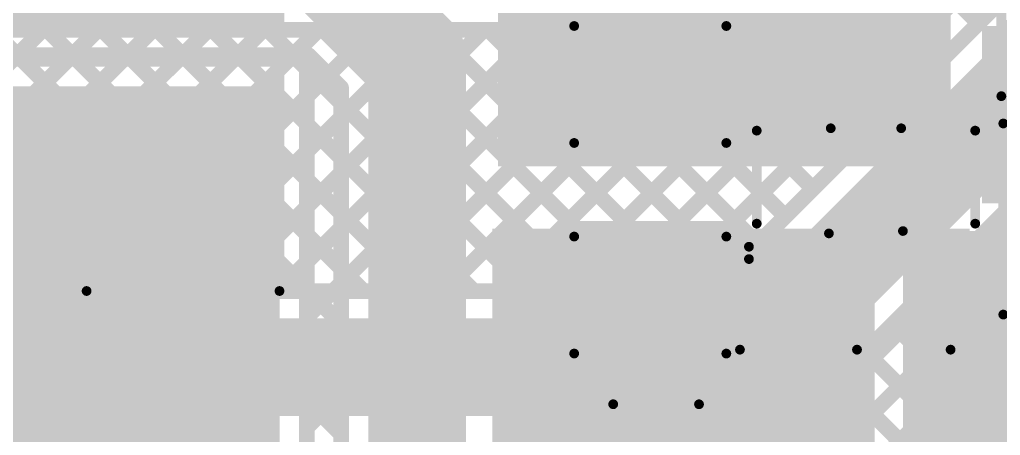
# Model space of a CAD drawing. Header units: millimetres. Extents: x 0.84 to 4.46, y 0.99 to 2.92.
# Drawn here: x 2.137 to 2.64, y 2.393 to 2.606 of the extents above; entities that cross this region are included whole.
import ezdxf

# ---------------------------------------------------------------- set-up
doc = ezdxf.new("R2010")
doc.units = ezdxf.units.MM
doc.header["$MEASUREMENT"] = 0
for name, color, linetype in [('BottomLayer', 5, 'Continuous'), ('MultiLayer', 9, 'Continuous'), ('TopLayer', 1, 'Continuous'), ('TopOverlay', 2, 'Continuous'), ('TopPaste', 8, 'Continuous'), ('TopSolder', 216, 'Continuous'), ('ViaHoleLayer', 16, 'Continuous')]:
    doc.layers.add(name, color=color, linetype=linetype)

# ---------------------------------------------------------------- blocks, each defined once
blk = doc.blocks.new('SOT23_3_8')
at = {"layer": 'TopLayer'}
for points in [[(-0.06768, 0.02559), (-0.02556, 0.02559), (-0.06768, 0.04921), (-0.02556, 0.04921)], [(0.02956, -0.01181), (0.07169, -0.01181), (0.02956, 0.01181), (0.07169, 0.01181)], [(-0.06768, -0.04921), (-0.02556, -0.04921), (-0.06768, -0.02559), (-0.02556, -0.02559)]]:
    blk.add_solid(points, dxfattribs=at)
at = {"layer": 'TopOverlay'}
for points, const_width in [([(-0.03084, 0.06, 1), (-0.03716, 0.06, 1)], 0.005), ([(-0.03841, 0.06, 1), (-0.03591, 0.06, 1)], 0.0025), ([(-0.03209, 0.06, 1), (-0.02959, 0.06, 1)], 0.0025), ([(-0.02025, 0.056, 1), (-0.01775, 0.056, 1)], 0.0025), ([(0.02746, 0.056, 1), (0.02996, 0.056, 1)], 0.0025), ([(0.02747, 0.056, 1), (0.02995, 0.056, 1)], 0.00248), ([(-0.02524, 0.019, 1), (-0.02276, 0.019, 1)], 0.00248), ([(0.02869, 0.01806, 1), (0.03117, 0.01806, 1)], 0.00248), ([(-0.02402, -0.01894, 1), (-0.02154, -0.01894, 1)], 0.00248), ([(0.02869, -0.01806, 1), (0.03117, -0.01806, 1)], 0.00248), ([(-0.02025, -0.056, 1), (-0.01775, -0.056, 1)], 0.0025), ([(0.02746, -0.056, 1), (0.02996, -0.056, 1)], 0.0025), ([(0.02747, -0.056, 1), (0.02995, -0.056, 1)], 0.00248)]:
    blk.add_lwpolyline(points, format="xyb", close=True, dxfattribs=dict(at, const_width=const_width))
for points, const_width in [([(-0.019, 0.056), (0.02871, 0.056)], 0.005), ([(0.02871, 0.056), (0.02993, 0.01806)], 0.00496), ([(-0.024, 0.019), (-0.02278, -0.01894)], 0.00496), ([(0.02993, -0.01806), (0.02871, -0.056)], 0.00496), ([(-0.019, -0.056), (0.02871, -0.056)], 0.005)]:
    blk.add_lwpolyline(points, dxfattribs=dict(at, const_width=const_width))
at = {"layer": 'TopPaste'}
for points in [[(-0.06768, 0.02559), (-0.02556, 0.02559), (-0.06768, 0.04921), (-0.02556, 0.04921)], [(0.02956, -0.01181), (0.07169, -0.01181), (0.02956, 0.01181), (0.07169, 0.01181)], [(-0.06768, -0.04921), (-0.02556, -0.04921), (-0.06768, -0.02559), (-0.02556, -0.02559)]]:
    blk.add_solid(points, dxfattribs=at)
at = {"layer": 'TopSolder'}
for points in [[(-0.07168, 0.02159), (-0.02156, 0.02159), (-0.07168, 0.05321), (-0.02156, 0.05321)], [(0.02556, -0.01581), (0.07569, -0.01581), (0.02556, 0.01581), (0.07569, 0.01581)], [(-0.07168, -0.05321), (-0.02156, -0.05321), (-0.07168, -0.02159), (-0.02156, -0.02159)]]:
    blk.add_solid(points, dxfattribs=at)
blk = doc.blocks.new('S______B______9')
at = {"layer": 'TopLayer'}
for points in [[(-0.015, -0.0175), (-0.015, 0.0175), (-0.045, -0.0175), (-0.045, 0.0175)], [(0.045, -0.0175), (0.045, 0.0175), (0.015, -0.0175), (0.015, 0.0175)]]:
    blk.add_solid(points, dxfattribs=at)
at = {"layer": 'TopOverlay', "const_width": 0.005}
for points in [[(-0.05, 0.022), (0.05, 0.022)], [(-0.05, 0.022), (-0.05, -0.022)], [(0.05, 0.022), (0.05, -0.022)], [(-0.05, -0.022), (0.05, -0.022)]]:
    blk.add_lwpolyline(points, dxfattribs=at)
at = {"layer": 'TopOverlay', "const_width": 0.0025}
for points in [[(-0.05125, 0.022, 1), (-0.04875, 0.022, 1)], [(-0.05125, 0.022, 1), (-0.04875, 0.022, 1)], [(0.04875, 0.022, 1), (0.05125, 0.022, 1)], [(0.04875, 0.022, 1), (0.05125, 0.022, 1)], [(-0.05125, -0.022, 1), (-0.04875, -0.022, 1)], [(-0.05125, -0.022, 1), (-0.04875, -0.022, 1)], [(0.04875, -0.022, 1), (0.05125, -0.022, 1)], [(0.04875, -0.022, 1), (0.05125, -0.022, 1)]]:
    blk.add_lwpolyline(points, format="xyb", close=True, dxfattribs=at)
at = {"layer": 'TopPaste'}
for points in [[(-0.015, -0.0175), (-0.015, 0.0175), (-0.045, -0.0175), (-0.045, 0.0175)], [(0.045, -0.0175), (0.045, 0.0175), (0.015, -0.0175), (0.015, 0.0175)]]:
    blk.add_solid(points, dxfattribs=at)
at = {"layer": 'TopSolder'}
for points in [[(-0.011, -0.0215), (-0.011, 0.0215), (-0.049, -0.0215), (-0.049, 0.0215)], [(0.049, -0.0215), (0.049, 0.0215), (0.011, -0.0215), (0.011, 0.0215)]]:
    blk.add_solid(points, dxfattribs=at)
blk = doc.blocks.new('S______B______16')
at = {"layer": 'TopLayer'}
for points in [[(-0.015, -0.0175), (-0.015, 0.0175), (-0.045, -0.0175), (-0.045, 0.0175)], [(0.045, -0.0175), (0.045, 0.0175), (0.015, -0.0175), (0.015, 0.0175)]]:
    blk.add_solid(points, dxfattribs=at)
at = {"layer": 'TopOverlay', "const_width": 0.005}
for points in [[(0.05, 0.022), (-0.05, 0.022)], [(-0.05, -0.022), (-0.05, 0.022)], [(0.05, -0.022), (0.05, 0.022)], [(0.05, -0.022), (-0.05, -0.022)]]:
    blk.add_lwpolyline(points, dxfattribs=at)
at = {"layer": 'TopOverlay', "const_width": 0.0025}
for points in [[(-0.05125, 0.022, 1), (-0.04875, 0.022, 1)], [(-0.05125, 0.022, 1), (-0.04875, 0.022, 1)], [(0.04875, 0.022, 1), (0.05125, 0.022, 1)], [(0.04875, 0.022, 1), (0.05125, 0.022, 1)], [(-0.05125, -0.022, 1), (-0.04875, -0.022, 1)], [(-0.05125, -0.022, 1), (-0.04875, -0.022, 1)], [(0.04875, -0.022, 1), (0.05125, -0.022, 1)], [(0.04875, -0.022, 1), (0.05125, -0.022, 1)]]:
    blk.add_lwpolyline(points, format="xyb", close=True, dxfattribs=at)
at = {"layer": 'TopPaste'}
for points in [[(-0.015, -0.0175), (-0.015, 0.0175), (-0.045, -0.0175), (-0.045, 0.0175)], [(0.045, -0.0175), (0.045, 0.0175), (0.015, -0.0175), (0.015, 0.0175)]]:
    blk.add_solid(points, dxfattribs=at)
at = {"layer": 'TopSolder'}
for points in [[(-0.011, -0.0215), (-0.011, 0.0215), (-0.049, -0.0215), (-0.049, 0.0215)], [(0.049, -0.0215), (0.049, 0.0215), (0.011, -0.0215), (0.011, 0.0215)]]:
    blk.add_solid(points, dxfattribs=at)
blk = doc.blocks.new('VE_330M1ETR_0605_20')
at = {"layer": 'TopLayer'}
for points in [[(-0.17402, -0.02362), (-0.03622, -0.02362), (-0.17402, 0.02362), (-0.03622, 0.02362)], [(0.03622, -0.02362), (0.17402, -0.02362), (0.03622, 0.02362), (0.17402, 0.02362)]]:
    blk.add_solid(points, dxfattribs=at)
at = {"layer": 'TopOverlay', "const_width": 0.005}
for points in [[(-0.13192, 0.07808), (-0.08008, 0.12992)], [(0.12992, 0.12992), (-0.08008, 0.12992)], [(0.12992, 0.031), (0.12992, 0.12992)], [(-0.13192, 0.032), (-0.13192, 0.07808)], [(-0.166, 0.03192), (-0.166, 0.075)], [(-0.14392, 0.054), (-0.187, 0.054)], [(-0.13192, -0.07808), (-0.13192, -0.032)], [(0.12992, -0.12992), (0.12992, -0.031)], [(-0.08008, -0.12992), (-0.13192, -0.07808)], [(0.12992, -0.12992), (-0.08008, -0.12992)]]:
    blk.add_lwpolyline(points, dxfattribs=at)
at = {"layer": 'TopOverlay', "const_width": 0.0025}
for points in [[(-0.08133, 0.12992, 1), (-0.07883, 0.12992, 1)], [(-0.08133, 0.12992, 1), (-0.07883, 0.12992, 1)], [(0.12867, 0.12992, 1), (0.13117, 0.12992, 1)], [(0.12867, 0.12992, 1), (0.13117, 0.12992, 1)], [(-0.13317, 0.07808, 1), (-0.13067, 0.07808, 1)], [(-0.13317, 0.07808, 1), (-0.13067, 0.07808, 1)], [(-0.16725, 0.075, 1), (-0.16475, 0.075, 1)], [(-0.18825, 0.054, 1), (-0.18575, 0.054, 1)], [(-0.14517, 0.054, 1), (-0.14267, 0.054, 1)], [(-0.16725, 0.03192, 1), (-0.16475, 0.03192, 1)], [(-0.13317, 0.032, 1), (-0.13067, 0.032, 1)], [(0.12867, 0.031, 1), (0.13117, 0.031, 1)], [(-0.13317, -0.032, 1), (-0.13067, -0.032, 1)], [(0.12867, -0.031, 1), (0.13117, -0.031, 1)], [(-0.13317, -0.07808, 1), (-0.13067, -0.07808, 1)], [(-0.13317, -0.07808, 1), (-0.13067, -0.07808, 1)], [(-0.08133, -0.12992, 1), (-0.07883, -0.12992, 1)], [(-0.08133, -0.12992, 1), (-0.07883, -0.12992, 1)], [(0.12867, -0.12992, 1), (0.13117, -0.12992, 1)], [(0.12867, -0.12992, 1), (0.13117, -0.12992, 1)]]:
    blk.add_lwpolyline(points, format="xyb", close=True, dxfattribs=at)
at = {"layer": 'TopPaste'}
for points in [[(-0.17402, -0.02362), (-0.03622, -0.02362), (-0.17402, 0.02362), (-0.03622, 0.02362)], [(0.03622, -0.02362), (0.17402, -0.02362), (0.03622, 0.02362), (0.17402, 0.02362)]]:
    blk.add_solid(points, dxfattribs=at)
at = {"layer": 'TopSolder'}
for points in [[(-0.17802, -0.02762), (-0.03222, -0.02762), (-0.17802, 0.02762), (-0.03222, 0.02762)], [(0.03222, -0.02762), (0.17802, -0.02762), (0.03222, 0.02762), (0.17802, 0.02762)]]:
    blk.add_solid(points, dxfattribs=at)
blk = doc.blocks.new('C__1206_21')
at = {"layer": 'TopLayer'}
for points in [[(-0.08, -0.035), (-0.02, -0.035), (-0.08, 0.035), (-0.02, 0.035)], [(0.02, -0.035), (0.08, -0.035), (0.02, 0.035), (0.08, 0.035)]]:
    blk.add_solid(points, dxfattribs=at)
at = {"layer": 'TopOverlay', "const_width": 0.005}
for points in [[(-0.084, 0.039), (-0.084, -0.039)], [(-0.084, 0.039), (-0.024, 0.039)], [(0.024, 0.039), (0.084, 0.039)], [(0.084, 0.039), (0.084, -0.039)], [(-0.084, -0.039), (-0.024, -0.039)], [(0.024, -0.039), (0.084, -0.039)]]:
    blk.add_lwpolyline(points, dxfattribs=at)
at = {"layer": 'TopOverlay', "const_width": 0.0025}
for points in [[(-0.08525, 0.039, 1), (-0.08275, 0.039, 1)], [(-0.08525, 0.039, 1), (-0.08275, 0.039, 1)], [(-0.02525, 0.039, 1), (-0.02275, 0.039, 1)], [(0.02275, 0.039, 1), (0.02525, 0.039, 1)], [(0.08275, 0.039, 1), (0.08525, 0.039, 1)], [(0.08275, 0.039, 1), (0.08525, 0.039, 1)], [(-0.08525, -0.039, 1), (-0.08275, -0.039, 1)], [(-0.08525, -0.039, 1), (-0.08275, -0.039, 1)], [(-0.02525, -0.039, 1), (-0.02275, -0.039, 1)], [(0.02275, -0.039, 1), (0.02525, -0.039, 1)], [(0.08275, -0.039, 1), (0.08525, -0.039, 1)], [(0.08275, -0.039, 1), (0.08525, -0.039, 1)]]:
    blk.add_lwpolyline(points, format="xyb", close=True, dxfattribs=at)
at = {"layer": 'TopPaste'}
for points in [[(-0.08, -0.035), (-0.02, -0.035), (-0.08, 0.035), (-0.02, 0.035)], [(0.02, -0.035), (0.08, -0.035), (0.02, 0.035), (0.08, 0.035)]]:
    blk.add_solid(points, dxfattribs=at)
at = {"layer": 'TopSolder'}
for points in [[(-0.084, -0.039), (-0.016, -0.039), (-0.084, 0.039), (-0.016, 0.039)], [(0.016, -0.039), (0.084, -0.039), (0.016, 0.039), (0.084, 0.039)]]:
    blk.add_solid(points, dxfattribs=at)
blk = doc.blocks.new('C__1206_23')
at = {"layer": 'TopLayer'}
for points in [[(-0.08, -0.035), (-0.02, -0.035), (-0.08, 0.035), (-0.02, 0.035)], [(0.02, -0.035), (0.08, -0.035), (0.02, 0.035), (0.08, 0.035)]]:
    blk.add_solid(points, dxfattribs=at)
at = {"layer": 'TopOverlay', "const_width": 0.005}
for points in [[(-0.024, 0.039), (-0.084, 0.039)], [(-0.084, 0.039), (-0.084, -0.039)], [(0.084, 0.039), (0.024, 0.039)], [(0.084, 0.039), (0.084, -0.039)], [(-0.024, -0.039), (-0.084, -0.039)], [(0.084, -0.039), (0.024, -0.039)]]:
    blk.add_lwpolyline(points, dxfattribs=at)
at = {"layer": 'TopOverlay', "const_width": 0.0025}
for points in [[(-0.08525, 0.039, 1), (-0.08275, 0.039, 1)], [(-0.08525, 0.039, 1), (-0.08275, 0.039, 1)], [(-0.02525, 0.039, 1), (-0.02275, 0.039, 1)], [(0.02275, 0.039, 1), (0.02525, 0.039, 1)], [(0.08275, 0.039, 1), (0.08525, 0.039, 1)], [(0.08275, 0.039, 1), (0.08525, 0.039, 1)], [(-0.08525, -0.039, 1), (-0.08275, -0.039, 1)], [(-0.08525, -0.039, 1), (-0.08275, -0.039, 1)], [(-0.02525, -0.039, 1), (-0.02275, -0.039, 1)], [(0.02275, -0.039, 1), (0.02525, -0.039, 1)], [(0.08275, -0.039, 1), (0.08525, -0.039, 1)], [(0.08275, -0.039, 1), (0.08525, -0.039, 1)]]:
    blk.add_lwpolyline(points, format="xyb", close=True, dxfattribs=at)
at = {"layer": 'TopPaste'}
for points in [[(-0.08, -0.035), (-0.02, -0.035), (-0.08, 0.035), (-0.02, 0.035)], [(0.02, -0.035), (0.08, -0.035), (0.02, 0.035), (0.08, 0.035)]]:
    blk.add_solid(points, dxfattribs=at)
at = {"layer": 'TopSolder'}
for points in [[(-0.084, -0.039), (-0.016, -0.039), (-0.084, 0.039), (-0.016, 0.039)], [(0.016, -0.039), (0.084, -0.039), (0.016, 0.039), (0.084, 0.039)]]:
    blk.add_solid(points, dxfattribs=at)
blk = doc.blocks.new('R__0603_41')
at = {"layer": 'TopLayer'}
for points in [[(-0.045, 0.0175), (-0.045, -0.0175), (-0.015, 0.0175), (-0.015, -0.0175)], [(0.015, 0.0175), (0.015, -0.0175), (0.045, 0.0175), (0.045, -0.0175)]]:
    blk.add_solid(points, dxfattribs=at)
at = {"layer": 'TopOverlay', "const_width": 0.005}
for points in [[(-0.049, 0.021), (0.049, 0.021)], [(-0.049, 0.021), (-0.049, -0.021)], [(0.049, 0.021), (0.049, -0.021)], [(-0.049, -0.021), (0.049, -0.021)]]:
    blk.add_lwpolyline(points, dxfattribs=at)
at = {"layer": 'TopOverlay', "const_width": 0.0025}
for points in [[(-0.05025, 0.021, 1), (-0.04775, 0.021, 1)], [(-0.05025, 0.021, 1), (-0.04775, 0.021, 1)], [(0.04775, 0.021, 1), (0.05025, 0.021, 1)], [(0.04775, 0.021, 1), (0.05025, 0.021, 1)], [(-0.05025, -0.021, 1), (-0.04775, -0.021, 1)], [(-0.05025, -0.021, 1), (-0.04775, -0.021, 1)], [(0.04775, -0.021, 1), (0.05025, -0.021, 1)], [(0.04775, -0.021, 1), (0.05025, -0.021, 1)]]:
    blk.add_lwpolyline(points, format="xyb", close=True, dxfattribs=at)
at = {"layer": 'TopPaste'}
for points in [[(-0.045, 0.0175), (-0.045, -0.0175), (-0.015, 0.0175), (-0.015, -0.0175)], [(0.015, 0.0175), (0.015, -0.0175), (0.045, 0.0175), (0.045, -0.0175)]]:
    blk.add_solid(points, dxfattribs=at)
at = {"layer": 'TopSolder'}
for points in [[(-0.049, 0.0215), (-0.049, -0.0215), (-0.011, 0.0215), (-0.011, -0.0215)], [(0.011, 0.0215), (0.011, -0.0215), (0.049, 0.0215), (0.049, -0.0215)]]:
    blk.add_solid(points, dxfattribs=at)

msp = doc.modelspace()

# ---------------------------------------------------------------- linework, layer by layer
at = {"layer": 'BottomLayer'}
for points, const_width in [([(2.15142, 2.01), (2.89542, 2.754)], 0.008), ([(2.17971, 2.01), (2.92371, 2.754)], 0.008), ([(2.20799, 2.01), (2.95199, 2.754)], 0.008), ([(2.41677, 2.47334), (2.69743, 2.754)], 0.008), ([(2.43784, 2.46612), (2.72572, 2.754)], 0.008), ([(2.45178, 2.45178), (2.754, 2.754)], 0.008), ([(2.45178, 2.45178), (2.754, 2.754)], 0.008), ([(2.5101, 2.72249), (2.62824, 2.60435)], 0.008), ([(2.36104, 2.282), (2.728, 2.64896)], 0.05), ([(2.53839, 2.66592), (2.6141, 2.59021)], 0.008), ([(2.45807, 2.43419), (2.6829, 2.65902)], 0.008), ([(2.5455, 2.63053), (2.59996, 2.57607)], 0.008), ([(2.38862, 2.25442), (2.74499, 2.61079)], 0.008), ([(2.53636, 2.61138), (2.58581, 2.56193)], 0.008), ([(1.99315, 2.601), (2.47757, 2.601)], 0.008), ([(2.00934, 2.601), (2.14334, 2.467)], 0.008), ([(2.01445, 2.467), (2.14845, 2.601)], 0.008), ([(2.03762, 2.601), (2.17162, 2.467)], 0.008), ([(2.04274, 2.467), (2.17674, 2.601)], 0.008), ([(2.06591, 2.601), (2.19991, 2.467)], 0.008), ([(2.07102, 2.467), (2.20502, 2.601)], 0.008), ([(2.09419, 2.601), (2.22819, 2.467)], 0.008), ([(2.0993, 2.467), (2.2333, 2.601)], 0.008), ([(2.12248, 2.601), (2.25648, 2.467)], 0.008), ([(2.12759, 2.467), (2.26159, 2.601)], 0.008), ([(2.15076, 2.601), (2.28476, 2.467)], 0.008), ([(2.15587, 2.467), (2.28987, 2.601)], 0.008), ([(2.17904, 2.601), (2.31304, 2.467)], 0.008), ([(2.18416, 2.467), (2.31816, 2.601)], 0.008), ([(2.20733, 2.601), (2.34133, 2.467)], 0.008), ([(2.21244, 2.467), (2.34644, 2.601)], 0.008), ([(2.23561, 2.601), (2.36961, 2.467)], 0.008), ([(2.24073, 2.467), (2.37473, 2.601)], 0.008), ([(2.2639, 2.601), (2.39508, 2.46982)], 0.008), ([(2.26901, 2.467), (2.40301, 2.601)], 0.008), ([(2.29218, 2.601), (2.42027, 2.47291)], 0.008), ([(2.29729, 2.467), (2.43129, 2.601)], 0.008), ([(2.32047, 2.601), (2.47268, 2.44879)], 0.008), ([(2.32558, 2.467), (2.45958, 2.601)], 0.008), ([(2.34875, 2.601), (2.48682, 2.46293)], 0.008), ([(2.37703, 2.601), (2.50096, 2.47707)], 0.008), ([(2.40532, 2.601), (2.5151, 2.49122)], 0.008), ([(2.4336, 2.601), (2.52924, 2.50536)], 0.008), ([(2.46189, 2.601), (2.54339, 2.5195)], 0.008), ([(2.35386, 2.467), (2.48447, 2.59761)], 0.008), ([(2.52054, 2.59891), (2.57167, 2.54779)], 0.008), ([(2.38215, 2.467), (2.5107, 2.59555)], 0.008), ([(2.49644, 2.59473), (2.55753, 2.53364)], 0.008), ([(2.23627, 2.01), (2.807, 2.58073)], 0.008), ([(2.258, 1.971), (2.848, 2.561)], 0.05), ([(2.24185, 2.01), (2.80386, 2.57201)], 0.008), ([(2.64097, 2.50677), (2.68979, 2.45795)], 0.008), ([(2.62683, 2.49263), (2.67565, 2.44381)], 0.008), ([(2.61268, 2.47849), (2.66151, 2.42966)], 0.008), ([(1.949, 2.467), (2.38957, 2.467)], 0.008), ([(2.59854, 2.46435), (2.64737, 2.41552)], 0.008), ([(2.5844, 2.4502), (2.63322, 2.40138)], 0.008), ([(1.949, 2.428), (2.413, 2.428)], 0.05), ([(2.57026, 2.43606), (2.61908, 2.38724)], 0.008), ([(2.55611, 2.42192), (2.60494, 2.37309)], 0.008), ([(2.54197, 2.40778), (2.5908, 2.35895)], 0.008), ([(2.52783, 2.39364), (2.57666, 2.34481)], 0.008)]:
    msp.add_lwpolyline(points, dxfattribs=dict(at, const_width=const_width))
at = {"layer": 'BottomLayer', "const_width": 0.008}
for points in [[(2.5465, 2.64, -0.583151), (2.47757, 2.601)], [(2.38957, 2.467, -0.538317), (2.45807, 2.43419)]]:
    msp.add_lwpolyline(points, format="xyb", dxfattribs=at)
at = {"layer": 'BottomLayer'}
for points, const_width in [([(2.14645, 2.601, 1), (2.15045, 2.601, 1)], 0.004), ([(2.14876, 2.601, 1), (2.15276, 2.601, 1)], 0.004), ([(2.17474, 2.601, 1), (2.17874, 2.601, 1)], 0.004), ([(2.17704, 2.601, 1), (2.18104, 2.601, 1)], 0.004), ([(2.20302, 2.601, 1), (2.20702, 2.601, 1)], 0.004), ([(2.20533, 2.601, 1), (2.20933, 2.601, 1)], 0.004), ([(2.2313, 2.601, 1), (2.2353, 2.601, 1)], 0.004), ([(2.23361, 2.601, 1), (2.23761, 2.601, 1)], 0.004), ([(2.25959, 2.601, 1), (2.26359, 2.601, 1)], 0.004), ([(2.2619, 2.601, 1), (2.2659, 2.601, 1)], 0.004), ([(2.28787, 2.601, 1), (2.29187, 2.601, 1)], 0.004), ([(2.29018, 2.601, 1), (2.29418, 2.601, 1)], 0.004), ([(2.31616, 2.601, 1), (2.32016, 2.601, 1)], 0.004), ([(2.31847, 2.601, 1), (2.32247, 2.601, 1)], 0.004), ([(2.34444, 2.601, 1), (2.34844, 2.601, 1)], 0.004), ([(2.34675, 2.601, 1), (2.35075, 2.601, 1)], 0.004), ([(2.37273, 2.601, 1), (2.37673, 2.601, 1)], 0.004), ([(2.37503, 2.601, 1), (2.37903, 2.601, 1)], 0.004), ([(2.40101, 2.601, 1), (2.40501, 2.601, 1)], 0.004), ([(2.40332, 2.601, 1), (2.40732, 2.601, 1)], 0.004), ([(2.42929, 2.601, 1), (2.43329, 2.601, 1)], 0.004), ([(2.4316, 2.601, 1), (2.4356, 2.601, 1)], 0.004), ([(2.45758, 2.601, 1), (2.46158, 2.601, 1)], 0.004), ([(2.45989, 2.601, 1), (2.46389, 2.601, 1)], 0.004), ([(2.47557, 2.601, 1), (2.47957, 2.601, 1)], 0.004), ([(2.47557, 2.601, 1), (2.47957, 2.601, 1)], 0.004), ([(2.62624, 2.60435, 1), (2.63024, 2.60435, 1)], 0.004), ([(2.48247, 2.59761, 1), (2.48647, 2.59761, 1)], 0.004), ([(2.51854, 2.59891, 1), (2.52254, 2.59891, 1)], 0.004), ([(2.49444, 2.59473, 1), (2.49844, 2.59473, 1)], 0.004), ([(2.5087, 2.59555, 1), (2.5127, 2.59555, 1)], 0.004), ([(2.6121, 2.59021, 1), (2.6161, 2.59021, 1)], 0.004), ([(2.59796, 2.57607, 1), (2.60196, 2.57607, 1)], 0.004), ([(2.58381, 2.56193, 1), (2.58781, 2.56193, 1)], 0.004), ([(2.56967, 2.54779, 1), (2.57367, 2.54779, 1)], 0.004), ([(2.55553, 2.53364, 1), (2.55953, 2.53364, 1)], 0.004), ([(2.54139, 2.5195, 1), (2.54539, 2.5195, 1)], 0.004), ([(2.52724, 2.50536, 1), (2.53124, 2.50536, 1)], 0.004), ([(2.63897, 2.50677, 1), (2.64297, 2.50677, 1)], 0.004), ([(2.5131, 2.49122, 1), (2.5171, 2.49122, 1)], 0.004), ([(2.62483, 2.49263, 1), (2.62883, 2.49263, 1)], 0.004), ([(2.49896, 2.47707, 1), (2.50296, 2.47707, 1)], 0.004), ([(2.61068, 2.47849, 1), (2.61468, 2.47849, 1)], 0.004), ([(2.41477, 2.47334, 1), (2.41877, 2.47334, 1)], 0.004), ([(2.41827, 2.47291, 1), (2.42227, 2.47291, 1)], 0.004), ([(2.14134, 2.467, 1), (2.14534, 2.467, 1)], 0.004), ([(2.15387, 2.467, 1), (2.15787, 2.467, 1)], 0.004), ([(2.16962, 2.467, 1), (2.17362, 2.467, 1)], 0.004), ([(2.18216, 2.467, 1), (2.18616, 2.467, 1)], 0.004), ([(2.19791, 2.467, 1), (2.20191, 2.467, 1)], 0.004), ([(2.21044, 2.467, 1), (2.21444, 2.467, 1)], 0.004), ([(2.22619, 2.467, 1), (2.23019, 2.467, 1)], 0.004), ([(2.23873, 2.467, 1), (2.24273, 2.467, 1)], 0.004), ([(2.25448, 2.467, 1), (2.25848, 2.467, 1)], 0.004), ([(2.26701, 2.467, 1), (2.27101, 2.467, 1)], 0.004), ([(2.28276, 2.467, 1), (2.28676, 2.467, 1)], 0.004), ([(2.29529, 2.467, 1), (2.29929, 2.467, 1)], 0.004), ([(2.31104, 2.467, 1), (2.31504, 2.467, 1)], 0.004), ([(2.32358, 2.467, 1), (2.32758, 2.467, 1)], 0.004), ([(2.33933, 2.467, 1), (2.34333, 2.467, 1)], 0.004), ([(2.35186, 2.467, 1), (2.35586, 2.467, 1)], 0.004), ([(2.36761, 2.467, 1), (2.37161, 2.467, 1)], 0.004), ([(2.38015, 2.467, 1), (2.38415, 2.467, 1)], 0.004), ([(2.38757, 2.467, 1), (2.39157, 2.467, 1)], 0.004), ([(2.38757, 2.467, 1), (2.39157, 2.467, 1)], 0.004), ([(2.39308, 2.46982, 1), (2.39708, 2.46982, 1)], 0.004), ([(2.43584, 2.46612, 1), (2.43984, 2.46612, 1)], 0.004), ([(2.48482, 2.46293, 1), (2.48882, 2.46293, 1)], 0.004), ([(2.59654, 2.46435, 1), (2.60054, 2.46435, 1)], 0.004), ([(2.39725, 2.428, 1), (2.42875, 2.428, 1)], 0.0315), ([(2.44978, 2.45178, 1), (2.45378, 2.45178, 1)], 0.004), ([(2.44978, 2.45178, 1), (2.45378, 2.45178, 1)], 0.004), ([(2.5824, 2.4502, 1), (2.5864, 2.4502, 1)], 0.004), ([(2.4005, 2.428, 1), (2.4255, 2.428, 1)], 0.025), ([(2.47068, 2.44879, 1), (2.47468, 2.44879, 1)], 0.004), ([(2.56826, 2.43606, 1), (2.57226, 2.43606, 1)], 0.004), ([(2.45607, 2.43419, 1), (2.46007, 2.43419, 1)], 0.004), ([(2.45607, 2.43419, 1), (2.46007, 2.43419, 1)], 0.004), ([(2.55411, 2.42192, 1), (2.55811, 2.42192, 1)], 0.004), ([(2.53997, 2.40778, 1), (2.54397, 2.40778, 1)], 0.004), ([(2.63122, 2.40138, 1), (2.63522, 2.40138, 1)], 0.004), ([(2.52583, 2.39364, 1), (2.52983, 2.39364, 1)], 0.004)]:
    msp.add_lwpolyline(points, format="xyb", close=True, dxfattribs=dict(at, const_width=const_width))
at = {"layer": 'MultiLayer', "const_width": 0.0315}
msp.add_lwpolyline([(2.39725, 2.428, 1), (2.42875, 2.428, 1)], format="xyb", close=True, dxfattribs=at)
at = {"layer": 'TopLayer'}
for points, const_width in [([(2.29386, 2.63414), (2.3405, 2.5875)], 0.05), ([(2.3405, 2.1095), (2.3405, 2.5875)], 0.05), ([(1.842, 2.58608), (2.28392, 2.58608)], 0.008), ([(1.843, 2.588), (2.28485, 2.588)], 0.008), ([(2.27882, 2.58608), (2.28392, 2.58098)], 0.008), ([(2.28392, 2.33), (2.28392, 2.58608)], 0.008), ([(2.28485, 2.588), (2.3015, 2.57134)], 0.008), ([(2.28392, 2.58098), (2.3015, 2.56339)], 0.008), ([(2.28392, 2.56676), (2.295, 2.57784)], 0.008), ([(2.3015, 2.1095), (2.3015, 2.57134)], 0.008), ([(2.28392, 2.53848), (2.3015, 2.55606)], 0.008), ([(2.28392, 2.55269), (2.3015, 2.53511)], 0.008), ([(2.28392, 2.5102), (2.3015, 2.52778)], 0.008), ([(2.28392, 2.52441), (2.3015, 2.50683)], 0.008), ([(2.28392, 2.48191), (2.3015, 2.49949)], 0.008), ([(2.28392, 2.49612), (2.3015, 2.47854)], 0.008), ([(2.28392, 2.45363), (2.3015, 2.47121)], 0.008), ([(2.28392, 2.46784), (2.3015, 2.45026)], 0.008), ([(2.28392, 2.42534), (2.3015, 2.44293)], 0.008), ([(2.28392, 2.43955), (2.3015, 2.42197)], 0.008), ([(2.28392, 2.39706), (2.3015, 2.41464)], 0.008), ([(2.28392, 2.41127), (2.3015, 2.39369)], 0.008)]:
    msp.add_lwpolyline(points, dxfattribs=dict(at, const_width=const_width))
for points, const_width in [([(2.328, 2.5875, 1), (2.353, 2.5875, 1)], 0.025), ([(2.328, 2.5875, 1), (2.353, 2.5875, 1)], 0.025), ([(2.27682, 2.58608, 1), (2.28082, 2.58608, 1)], 0.004), ([(2.28192, 2.58608, 1), (2.28592, 2.58608, 1)], 0.004), ([(2.28192, 2.58608, 1), (2.28592, 2.58608, 1)], 0.004), ([(2.28285, 2.588, 1), (2.28685, 2.588, 1)], 0.004), ([(2.28285, 2.588, 1), (2.28685, 2.588, 1)], 0.004), ([(2.28192, 2.58098, 1), (2.28592, 2.58098, 1)], 0.004), ([(2.28192, 2.58098, 1), (2.28592, 2.58098, 1)], 0.004), ([(2.293, 2.57784, 1), (2.297, 2.57784, 1)], 0.004), ([(2.2995, 2.57134, 1), (2.3035, 2.57134, 1)], 0.004), ([(2.2995, 2.57134, 1), (2.3035, 2.57134, 1)], 0.004), ([(2.28192, 2.56676, 1), (2.28592, 2.56676, 1)], 0.004), ([(2.2995, 2.56339, 1), (2.3035, 2.56339, 1)], 0.004), ([(2.2995, 2.55606, 1), (2.3035, 2.55606, 1)], 0.004), ([(2.28192, 2.55269, 1), (2.28592, 2.55269, 1)], 0.004), ([(2.28192, 2.53848, 1), (2.28592, 2.53848, 1)], 0.004), ([(2.2995, 2.53511, 1), (2.3035, 2.53511, 1)], 0.004), ([(2.2995, 2.52778, 1), (2.3035, 2.52778, 1)], 0.004), ([(2.28192, 2.52441, 1), (2.28592, 2.52441, 1)], 0.004), ([(2.28192, 2.5102, 1), (2.28592, 2.5102, 1)], 0.004), ([(2.2995, 2.50683, 1), (2.3035, 2.50683, 1)], 0.004), ([(2.28192, 2.49612, 1), (2.28592, 2.49612, 1)], 0.004), ([(2.2995, 2.49949, 1), (2.3035, 2.49949, 1)], 0.004), ([(2.28192, 2.48191, 1), (2.28592, 2.48191, 1)], 0.004), ([(2.2995, 2.47854, 1), (2.3035, 2.47854, 1)], 0.004), ([(2.2995, 2.47121, 1), (2.3035, 2.47121, 1)], 0.004), ([(2.28192, 2.46784, 1), (2.28592, 2.46784, 1)], 0.004), ([(2.39725, 2.428, 1), (2.42875, 2.428, 1)], 0.0315), ([(2.28192, 2.45363, 1), (2.28592, 2.45363, 1)], 0.004), ([(2.2995, 2.45026, 1), (2.3035, 2.45026, 1)], 0.004), ([(2.2995, 2.44293, 1), (2.3035, 2.44293, 1)], 0.004), ([(2.28192, 2.43955, 1), (2.28592, 2.43955, 1)], 0.004), ([(2.28192, 2.42534, 1), (2.28592, 2.42534, 1)], 0.004), ([(2.2995, 2.42197, 1), (2.3035, 2.42197, 1)], 0.004), ([(2.28192, 2.41127, 1), (2.28592, 2.41127, 1)], 0.004), ([(2.2995, 2.41464, 1), (2.3035, 2.41464, 1)], 0.004), ([(2.28192, 2.39706, 1), (2.28592, 2.39706, 1)], 0.004), ([(2.2995, 2.39369, 1), (2.3035, 2.39369, 1)], 0.004)]:
    msp.add_lwpolyline(points, format="xyb", close=True, dxfattribs=dict(at, const_width=const_width))
for points in [[(1.857, 2.602), (2.271, 2.602), (1.857, 2.775), (2.271, 2.775)], [(2.382, 2.531), (2.614, 2.531), (2.382, 2.682), (2.614, 2.682)], [(2.63, 2.512), (2.712, 2.512), (2.63, 2.603), (2.712, 2.603)], [(1.856, 2.327), (2.26992, 2.327), (1.856, 2.57208), (2.26992, 2.57208)], [(2.379, 2.354), (2.575, 2.354), (2.379, 2.499), (2.575, 2.499)], [(2.58954, 2.354), (2.712, 2.354), (2.58954, 2.49785), (2.712, 2.49785)]]:
    msp.add_solid(points, dxfattribs=at)
at = {"layer": 'ViaHoleLayer', "const_width": 0.01575}
msp.add_lwpolyline([(2.40513, 2.428, 1), (2.42087, 2.428, 1)], format="xyb", close=True, dxfattribs=at)

# ---------------------------------------------------------------- block references
for name, p, rotation in [('VE_330M1ETR_0605_20', (2.14, 2.597), 270), ('S______B______9', (2.662, 2.617), 90), ('C__1206_21', (2.46, 2.519), 90), ('SOT23_3_8', (2.5706, 2.52062), 90), ('R__0603_41', (2.662, 2.504), 90), ('C__1206_23', (2.59, 2.398), 180), ('S______B______16', (2.463, 2.359), 270)]:
    msp.add_blockref(name, p, dxfattribs=dict(rotation=rotation))

doc.saveas('drawing.dxf')
